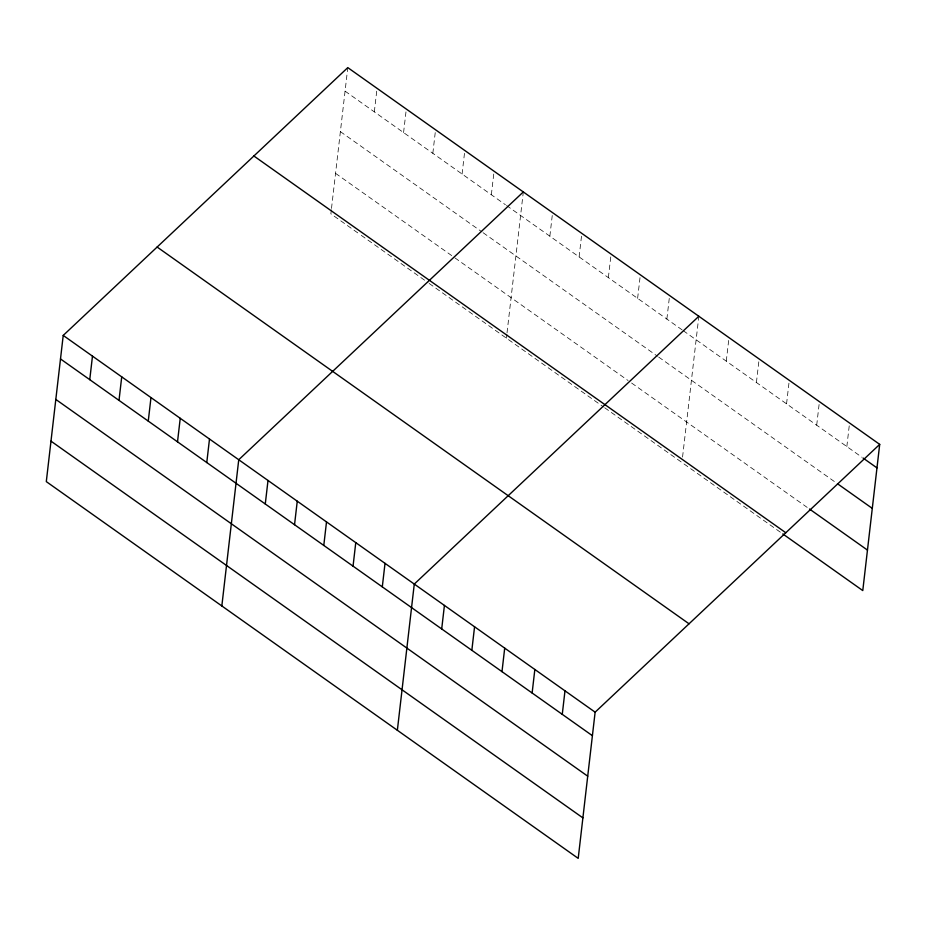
<?xml version="1.0" encoding="UTF-8"?>
<svg xmlns="http://www.w3.org/2000/svg" width="926" height="926" viewBox="0 0 926 926"><rect width="100%" height="100%" fill="white"/><g stroke="black" fill="none" stroke-linecap="round" stroke-linejoin="round"><path stroke-width="0.69" stroke-dasharray="4.63 3.47" d="M331.346 209.785L330.871 213.825L360.133 234.556M331.496 208.431L347.794 67.621M374.324 111.872L377.044 88.34M403.574 132.592L406.306 109.06M432.836 153.311L435.556 129.779M462.086 174.03L464.806 150.51M491.347 194.749L494.067 171.229M506.406 338.152L506.869 334.112M507.031 332.758L523.155 193.326M549.859 236.199L552.579 212.667M579.109 256.919L581.829 233.387M608.359 277.638L611.091 254.106M637.62 298.357L640.341 274.837M666.87 319.076L669.591 295.556M682.555 457.085L698.852 316.275M726.273 361.152L728.993 337.62M756.415 382.496L759.135 358.975M786.556 403.852L789.276 380.32M816.697 425.196L819.417 401.676M846.839 446.552L849.559 423.02M345.074 91.142L505.388 204.704M506.557 205.526L682.092 329.853M683.261 330.686L861.909 457.224M340.386 131.631L481.983 231.917M483.152 232.75L657.506 356.255M658.675 357.077L836.352 482.932M335.559 173.347L452.582 256.224M454.921 257.891L628.106 380.551M631.613 383.04L807.183 507.402M361.302 235.378L427.997 282.627M429.166 283.449L603.532 406.954M604.701 407.776L781.637 533.098"/><path stroke-width="1.39" d="M63.223 335.42L46.3 481.624L578.206 858.379L595.129 712.175L879.7 444.376L347.794 67.621L63.223 335.42L595.129 712.175M89.753 379.672L92.473 356.14M119.003 400.391L121.723 376.859M148.264 421.11L150.984 397.578M177.514 441.829L180.234 418.309M206.776 462.549L209.496 439.028M221.835 605.963L238.746 459.747L523.317 191.948M265.276 503.999L268.008 480.467M294.537 524.718L297.258 501.186M323.787 545.437L326.508 521.917M353.049 566.156L355.769 542.636M382.299 586.876L385.019 563.355M397.358 730.29L414.281 584.075L698.852 316.275M441.702 628.951L444.422 605.419M471.843 650.295L474.563 626.775M501.985 671.651L504.705 648.119M532.126 692.995L534.846 669.475M562.267 714.351L564.987 690.819M879.7 444.376L862.777 590.58L782.794 533.92M863.067 458.046L876.98 467.896M837.509 483.754L872.292 508.386M809.498 509.034L867.465 550.09M253.886 155.996L785.792 532.739M157.131 247.045L689.037 623.8M60.491 358.941L592.409 735.695M55.815 399.43L587.721 776.185M50.988 441.146L582.894 817.889"/></g></svg>
